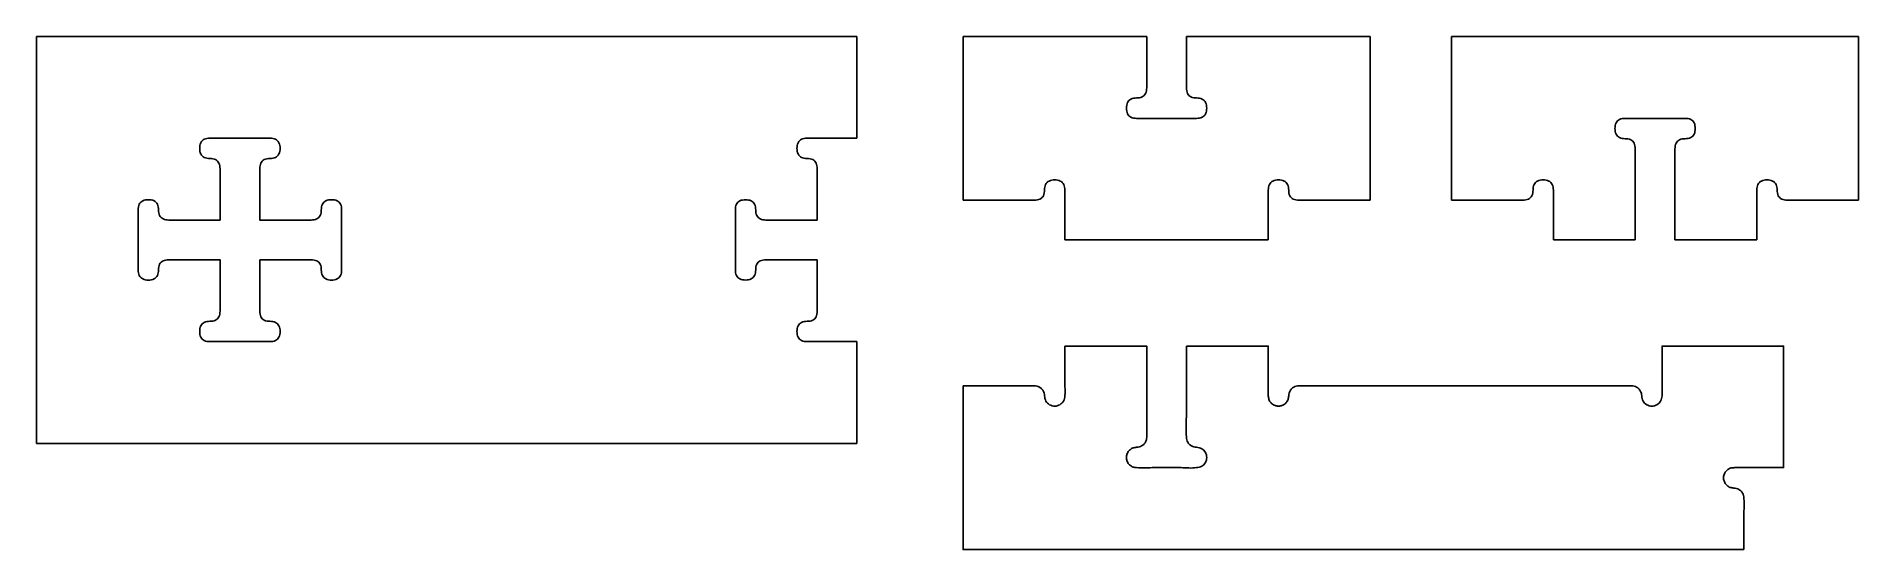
# Model space of a CAD drawing. Extents: x -303 to 525, y 442 to 675.
import ezdxf

# ---------------------------------------------------------------- set-up
doc = ezdxf.new("R2010")
doc.units = 0
doc.layers.add('Layer_1', color=7, linetype='CONTINUOUS')

msp = doc.modelspace()

# ---------------------------------------------------------------- linework, layer by layer
at = {"layer": 'Layer_1', "color": 1}
for points in [[(-303.233836, 675.145307), (69.869425, 675.145307)], [(-303.233836, 490.096833), (-303.233836, 675.145307)], [(69.869425, 675.145307), (69.869425, 628.882904)], [(118.151473, 675.145307), (201.654328, 675.145307)], [(118.151473, 600.66294), (118.151473, 675.145307)], [(201.654328, 675.145307), (201.654328, 651.78298)], [(219.696558, 675.145307), (303.199461, 675.145307)], [(219.696558, 651.78298), (219.696558, 675.145307)], [(303.199461, 675.145307), (303.199461, 600.66294)], [(340.28634, 675.145307), (340.28634, 600.66294)], [(525.334399, 675.145307), (340.28634, 675.145307)], [(525.334399, 600.66294), (525.334399, 675.145307)], [(197.02804, 637.903912), (224.322795, 637.903912)], [(419.162936, 637.903912), (446.457663, 637.903912)], [(-197.062443, 628.882904), (-224.357164, 628.882904)], [(69.869425, 628.882904), (47.201043, 628.882904)], [(423.789292, 582.620671), (423.789292, 624.025437)], [(441.831504, 624.025437), (441.831504, 582.620671)], [(-219.730995, 615.004147), (-219.730995, 591.641961), (-243.09344, 591.641961)], [(-178.326539, 591.641961), (-201.688765, 591.641961), (-201.688765, 615.004147)], [(51.82723, 615.004147), (51.82723, 591.641961)], [(164.413356, 582.620671), (164.413356, 605.289268)], [(256.937377, 605.289268), (256.937377, 582.620671)], [(386.548263, 605.289268), (386.548263, 582.620671)], [(479.072392, 582.620671), (479.072392, 605.289268)], [(150.53461, 600.66294), (118.151473, 600.66294)], [(303.199461, 600.66294), (270.815988, 600.66294)], [(340.28634, 600.66294), (372.66959, 600.66294)], [(492.950867, 600.66294), (525.334399, 600.66294)], [(-256.971882, 596.268091), (-256.971882, 568.973485)], [(-164.447742, 568.973485), (-164.447742, 596.268091)], [(14.586444, 596.268091), (14.586444, 568.973485)], [(51.82723, 591.641961), (28.464818, 591.641961)], [(256.937377, 582.620671), (164.413356, 582.620671)], [(386.548263, 582.620671), (423.789292, 582.620671)], [(441.831504, 582.620671), (479.072392, 582.620671)], [(-243.09344, 573.599706), (-219.730995, 573.599706), (-219.730995, 550.237463)], [(-201.688765, 573.599706), (-178.326539, 573.599706)], [(-201.688765, 550.237463), (-201.688765, 573.599706)], [(28.464818, 573.599706), (51.82723, 573.599706)], [(51.82723, 573.599706), (51.82723, 550.237463)], [(-224.357164, 536.358869), (-197.062443, 536.358869)], [(47.201043, 536.358869), (69.869425, 536.358869)], [(69.869425, 536.358869), (69.869425, 490.096833)], [(201.654328, 492.924045), (201.654328, 534.3285), (164.413356, 534.3285)], [(256.937377, 511.660169), (256.937377, 534.3285), (219.696558, 534.3285)], [(469.020821, 479.045683), (491.254796, 479.0454), (491.254796, 534.3285), (435.971583, 534.3285), (435.971583, 511.660169)], [(150.53461, 516.286491), (118.151473, 516.286491)], [(118.151473, 516.286418), (118.151473, 441.804406), (473.212499, 441.804406)], [(422.092826, 516.286491), (270.815988, 516.286491)], [(69.869425, 490.096833), (-303.233836, 490.096833)]]:
    msp.add_lwpolyline(points, dxfattribs=at)
for points, knots in [([(197.02804, 647.15637), (196.131754, 647.09788), (194.489707, 646.990724), (192.567474, 645.068451), (192.460323, 643.426395), (192.401836, 642.530099)], [0, 0, 0, 0, 2.621013, 4.801842, 7.42289, 7.42289, 7.42289, 7.42289]), ([(201.654328, 651.78298), (201.595845, 650.886608), (201.488703, 649.244439), (199.566463, 647.321963), (197.924349, 647.214786), (197.02804, 647.156285)], [0, 0, 0, 0, 2.621281, 4.80223, 7.423298, 7.423298, 7.423298, 7.423298]), ([(224.322795, 647.156285), (223.426495, 647.214786), (221.784394, 647.321965), (219.862178, 649.244446), (219.755039, 650.886609), (219.696558, 651.78298)], [0, 0, 0, 0, 2.621041, 4.801978, 7.423257, 7.423257, 7.423257, 7.423257]), ([(228.948762, 642.530099), (228.890281, 643.426391), (228.783144, 645.06842), (226.861028, 646.990712), (225.21904, 647.097877), (224.322795, 647.15637)], [0, 0, 0, 0, 2.621043, 4.801816, 7.4227, 7.4227, 7.4227, 7.4227]), ([(192.401836, 642.530099), (192.460324, 641.633817), (192.567478, 639.991782), (194.489718, 638.069551), (196.131755, 637.962399), (197.02804, 637.903912)], [0, 0, 0, 0, 2.621002, 4.801811, 7.422822, 7.422822, 7.422822, 7.422822]), ([(224.322795, 637.903912), (225.219038, 637.962403), (226.861017, 638.069563), (228.78314, 639.991813), (228.89028, 641.633821), (228.948762, 642.530099)], [0, 0, 0, 0, 2.620882, 4.801635, 7.422632, 7.422632, 7.422632, 7.422632]), ([(414.536749, 633.277584), (414.595235, 634.17389), (414.702382, 635.815958), (416.624603, 637.73826), (418.266651, 637.84542), (419.162936, 637.903912)], [0, 0, 0, 0, 2.621079, 4.801917, 7.422922, 7.422922, 7.422922, 7.422922]), ([(419.162936, 628.651398), (418.266654, 628.709885), (416.624621, 628.817038), (414.702389, 630.73927), (414.595237, 632.381303), (414.536749, 633.277584)], [0, 0, 0, 0, 2.621002, 4.801807, 7.422809, 7.422809, 7.422809, 7.422809]), ([(446.457663, 637.903912), (447.353922, 637.845418), (448.995936, 637.738254), (450.918086, 635.81594), (451.025226, 634.173888), (451.083708, 633.277584)], [0, 0, 0, 0, 2.620928, 4.801733, 7.422809, 7.422809, 7.422809, 7.422809]), ([(451.083708, 633.277584), (451.025224, 632.381305), (450.91808, 630.739288), (448.995918, 628.817044), (447.35392, 628.709887), (446.457663, 628.651398)], [0, 0, 0, 0, 2.620999, 4.801771, 7.422696, 7.422696, 7.422696, 7.422696]), ([(-224.357164, 628.882904), (-225.255702, 628.824415), (-226.901867, 628.717261), (-228.795715, 626.794982), (-229.085987, 624.256633), (-228.795589, 621.718287), (-226.90227, 619.796077), (-224.355235, 619.630455), (-221.819264, 619.464795), (-219.896507, 617.542507), (-219.789438, 615.900448), (-219.730995, 615.004147)], [0, 0, 0, 0, 2.621069, 4.801929, 7.422995, 10.043984, 12.22481, 14.845876, 17.466871, 19.647699, 22.268762, 22.268762, 22.268762, 22.268762]), ([(-201.688765, 615.004147), (-201.630318, 615.900451), (-201.52324, 617.542526), (-199.600406, 619.464804), (-197.064462, 619.630438), (-194.517465, 619.796094), (-192.624294, 621.718326), (-192.333939, 624.256633), (-192.624168, 626.794942), (-194.517869, 628.717246), (-196.163959, 628.824411), (-197.062443, 628.882904)], [0, 0, 0, 0, 2.621066, 4.80193, 7.423008, 10.043908, 12.224663, 14.845645, 17.466704, 19.647492, 22.268395, 22.268395, 22.268395, 22.268395]), ([(47.201043, 628.882904), (46.304739, 628.824415), (44.662664, 628.71726), (42.740382, 626.794982), (42.633227, 625.152908), (42.574738, 624.256605)], [0, 0, 0, 0, 2.621069, 4.801929, 7.422995, 7.422995, 7.422995, 7.422995]), ([(42.574738, 624.256605), (42.633229, 623.360326), (42.740389, 621.718287), (44.662682, 619.796079), (46.304741, 619.688932), (47.201043, 619.630446)], [0, 0, 0, 0, 2.620989, 4.801816, 7.422881, 7.422881, 7.422881, 7.422881]), ([(423.789292, 624.025437), (423.730796, 624.921682), (423.623627, 626.563678), (421.701292, 628.485784), (420.059242, 628.592919), (419.162936, 628.651398)], [0, 0, 0, 0, 2.620882, 4.801674, 7.422764, 7.422764, 7.422764, 7.422764]), ([(446.457663, 628.651398), (445.56139, 628.592916), (443.919389, 628.485775), (441.997153, 626.563653), (441.889995, 624.921678), (441.831504, 624.025437)], [0, 0, 0, 0, 2.620981, 4.801727, 7.422605, 7.422605, 7.422605, 7.422605]), ([(47.201043, 619.630446), (48.097327, 619.571956), (49.739372, 619.464797), (51.661595, 617.542509), (51.768744, 615.900448), (51.82723, 615.004147)], [0, 0, 0, 0, 2.621004, 4.801836, 7.422899, 7.422899, 7.422899, 7.422899]), ([(155.160898, 605.289268), (155.10241, 604.39296), (154.995256, 602.750881), (153.072985, 600.828587), (151.430912, 600.72143), (150.53461, 600.66294)], [0, 0, 0, 0, 2.621081, 4.801943, 7.423004, 7.423004, 7.423004, 7.423004]), ([(159.786899, 609.91537), (158.890651, 609.856882), (157.248673, 609.749728), (155.326527, 607.827523), (155.219382, 606.185531), (155.160898, 605.289268)], [0, 0, 0, 0, 2.620898, 4.80164, 7.422592, 7.422592, 7.422592, 7.422592]), ([(164.413356, 605.289268), (164.35486, 606.18554), (164.24769, 607.827582), (162.325316, 609.749749), (160.683226, 609.856888), (159.786899, 609.91537)], [0, 0, 0, 0, 2.620962, 4.801811, 7.422958, 7.422958, 7.422958, 7.422958]), ([(261.563479, 609.91537), (260.667214, 609.856883), (259.025211, 609.749733), (257.103015, 607.827536), (256.995864, 606.185533), (256.937377, 605.289268)], [0, 0, 0, 0, 2.620954, 4.801719, 7.422673, 7.422673, 7.422673, 7.422673]), ([(266.189751, 605.289268), (266.131259, 606.185536), (266.0241, 607.827558), (264.101818, 609.749741), (262.459774, 609.856886), (261.563479, 609.91537)], [0, 0, 0, 0, 2.620958, 4.801763, 7.422809, 7.422809, 7.422809, 7.422809]), ([(270.815988, 600.66294), (269.919695, 600.721431), (268.277634, 600.828589), (266.355388, 602.750888), (266.248238, 604.392961), (266.189751, 605.289268)], [0, 0, 0, 0, 2.621033, 4.801883, 7.422963, 7.422963, 7.422963, 7.422963]), ([(372.66959, 600.66294), (373.565879, 600.721431), (375.207935, 600.828591), (377.130169, 602.750891), (377.237319, 604.392961), (377.295805, 605.289268)], [0, 0, 0, 0, 2.62102, 4.801865, 7.422945, 7.422945, 7.422945, 7.422945]), ([(377.295805, 605.289268), (377.354293, 606.185533), (377.461445, 607.827539), (379.383656, 609.749734), (381.025665, 609.856884), (381.921935, 609.91537)], [0, 0, 0, 0, 2.620954, 4.801726, 7.422696, 7.422696, 7.422696, 7.422696]), ([(381.921935, 609.91537), (382.81824, 609.856886), (384.460298, 609.749743), (386.382607, 607.827565), (386.48977, 606.185537), (386.548263, 605.289268)], [0, 0, 0, 0, 2.621077, 4.801895, 7.422854, 7.422854, 7.422854, 7.422854]), ([(479.072392, 605.289268), (479.130875, 606.185531), (479.238019, 607.827521), (481.16016, 609.749727), (482.802135, 609.856881), (483.698381, 609.91537)], [0, 0, 0, 0, 2.620951, 4.80169, 7.422582, 7.422582, 7.422582, 7.422582]), ([(483.698381, 609.91537), (484.59467, 609.856885), (486.236708, 609.749739), (488.158975, 607.827554), (488.266133, 606.185536), (488.324624, 605.289268)], [0, 0, 0, 0, 2.621031, 4.801829, 7.422786, 7.422786, 7.422786, 7.422786]), ([(488.324624, 605.289268), (488.383111, 604.392961), (488.490262, 602.750887), (490.412511, 600.828589), (492.054573, 600.721431), (492.950867, 600.66294)], [0, 0, 0, 0, 2.62108, 4.801932, 7.422967, 7.422967, 7.422967, 7.422967]), ([(-243.09344, 591.641961), (-243.989679, 591.700408), (-245.631647, 591.807486), (-247.553769, 593.730253), (-247.719381, 596.266128), (-247.885046, 598.813131), (-249.807342, 600.706337), (-252.345672, 600.9967), (-254.883999, 600.706453), (-256.806238, 598.812693), (-256.913393, 597.16659), (-256.971882, 596.268091)], [0, 0, 0, 0, 2.620871, 4.801608, 7.422573, 10.043532, 12.224345, 14.845409, 17.466409, 19.647195, 22.26815, 22.26815, 22.26815, 22.26815]), ([(-164.447742, 596.268091), (-164.506234, 597.166593), (-164.613396, 598.812708), (-166.535694, 600.706458), (-169.074024, 600.9967), (-171.612351, 600.706333), (-173.53459, 598.813114), (-173.700232, 596.26613), (-173.865887, 593.730206), (-175.788182, 591.80747), (-177.430238, 591.700402), (-178.326539, 591.641961)], [0, 0, 0, 0, 2.620958, 4.801772, 7.422836, 10.043836, 12.224621, 14.845577, 17.466551, 19.647371, 22.268436, 22.268436, 22.268436, 22.268436]), ([(19.212546, 600.894193), (18.316281, 600.835706), (16.674278, 600.728556), (14.752081, 598.806359), (14.644931, 597.164356), (14.586444, 596.268091)], [0, 0, 0, 0, 2.620954, 4.801719, 7.422673, 7.422673, 7.422673, 7.422673]), ([(23.838834, 596.268091), (23.780342, 597.16436), (23.673182, 598.806383), (21.750892, 600.728564), (20.108844, 600.835709), (19.212546, 600.894193)], [0, 0, 0, 0, 2.620958, 4.801767, 7.422822, 7.422822, 7.422822, 7.422822]), ([(28.464818, 591.641961), (27.568573, 591.70045), (25.926596, 591.807606), (24.00446, 593.729826), (23.897317, 595.371823), (23.838834, 596.268091)], [0, 0, 0, 0, 2.62089, 4.801634, 7.422601, 7.422601, 7.422601, 7.422601]), ([(-256.971882, 568.973485), (-256.913396, 568.07495), (-256.806247, 566.428797), (-254.884025, 564.534939), (-252.345672, 564.244663), (-249.807316, 564.535055), (-247.885036, 566.428359), (-247.719385, 568.975426), (-247.553772, 571.511361), (-245.631659, 573.434172), (-243.989681, 573.541256), (-243.09344, 573.599706)], [0, 0, 0, 0, 2.621066, 4.8019, 7.422904, 10.043973, 12.224834, 14.845903, 17.466918, 19.647676, 22.268549, 22.268549, 22.268549, 22.268549]), ([(-178.326539, 573.599706), (-177.430236, 573.541261), (-175.78817, 573.434189), (-173.865883, 571.511408), (-173.700228, 568.975424), (-173.5346, 566.428376), (-171.612377, 564.535059), (-169.074024, 564.244663), (-166.535668, 564.534934), (-164.613386, 566.428782), (-164.506231, 568.074948), (-164.447742, 568.973485)], [0, 0, 0, 0, 2.621067, 4.801908, 7.422931, 10.043998, 12.224831, 14.845835, 17.466904, 19.647765, 22.268834, 22.268834, 22.268834, 22.268834]), ([(23.838834, 568.973485), (23.897316, 569.869769), (24.004456, 571.511787), (25.926584, 573.434053), (27.568571, 573.541214), (28.464818, 573.599706)], [0, 0, 0, 0, 2.621016, 4.801781, 7.422673, 7.422673, 7.422673, 7.422673]), ([(14.586444, 568.973485), (14.644928, 568.077185), (14.752071, 566.435132), (16.674252, 564.512834), (18.316277, 564.405672), (19.212546, 564.34718)], [0, 0, 0, 0, 2.621065, 4.801878, 7.422836, 7.422836, 7.422836, 7.422836]), ([(19.212546, 564.34718), (20.108847, 564.405669), (21.750918, 564.512825), (23.673191, 566.435108), (23.780345, 568.077181), (23.838834, 568.973485)], [0, 0, 0, 0, 2.62106, 4.801917, 7.422985, 7.422985, 7.422985, 7.422985]), ([(-219.730995, 550.237463), (-219.78944, 549.341191), (-219.896515, 547.699172), (-221.819285, 545.776964), (-224.355235, 545.611323), (-226.902272, 545.445694), (-228.795589, 543.52348), (-229.085987, 540.985134), (-228.795714, 538.446785), (-226.901866, 536.524512), (-225.255701, 536.417358), (-224.357164, 536.358869)], [0, 0, 0, 0, 2.620974, 4.801763, 7.422755, 10.043821, 12.22465, 14.845645, 17.466705, 19.647562, 22.26863, 22.26863, 22.26863, 22.26863]), ([(-197.062443, 536.358869), (-196.163959, 536.417362), (-194.517871, 536.524526), (-192.624168, 538.446825), (-192.333939, 540.985134), (-192.624294, 543.523441), (-194.517464, 545.445678), (-197.064462, 545.611339), (-199.600385, 545.776955), (-201.523232, 547.699153), (-201.630315, 549.341188), (-201.688765, 550.237463)], [0, 0, 0, 0, 2.620903, 4.801688, 7.422741, 10.043729, 12.224487, 14.845387, 17.466461, 19.647287, 22.268264, 22.268264, 22.268264, 22.268264]), ([(51.82723, 550.237463), (51.768741, 549.34119), (51.661587, 547.69917), (49.739351, 545.776963), (48.097324, 545.669813), (47.201043, 545.611327)], [0, 0, 0, 0, 2.620974, 4.801767, 7.422768, 7.422768, 7.422768, 7.422768]), ([(47.201043, 545.611327), (46.304741, 545.552842), (44.662681, 545.445694), (42.740389, 543.52348), (42.633229, 541.881438), (42.574738, 540.985157)], [0, 0, 0, 0, 2.621066, 4.801895, 7.42289, 7.42289, 7.42289, 7.42289]), ([(42.574738, 540.985157), (42.633227, 540.088856), (42.740383, 538.446785), (44.662666, 536.524512), (46.304739, 536.417358), (47.201043, 536.358869)], [0, 0, 0, 0, 2.62106, 4.801917, 7.422985, 7.422985, 7.422985, 7.422985]), ([(164.413356, 534.3285), (164.421286, 532.370055), (164.443942, 526.774497), (164.212363, 519.202433), (164.699619, 512.833864), (164.014243, 509.241433), (162.19567, 507.479203), (159.785913, 506.825414), (157.383371, 507.478917), (155.543578, 509.242554), (155.289728, 510.846272), (155.160898, 511.660169)], [0, 0, 0, 0, 5.876975, 16.791357, 22.668332, 25.083385, 27.427001, 29.842054, 32.257107, 34.600723, 37.015776, 37.015776, 37.015776, 37.015776]), ([(219.696558, 534.3285), (219.687864, 530.75067), (219.663026, 520.528298), (219.916909, 506.717103), (219.431454, 496.10867), (219.790207, 491.712775), (220.273858, 490.584779), (221.012835, 489.61399), (221.983484, 488.875499), (223.111584, 488.390096), (223.917941, 488.328678), (224.322795, 488.297841)], [0, 0, 0, 0, 10.734488, 30.669967, 41.404455, 42.615485, 43.816492, 45.027522, 46.238551, 47.439559, 48.650589, 48.650589, 48.650589, 48.650589]), ([(155.160898, 511.660169), (155.130067, 512.065035), (155.068661, 512.871417), (154.583258, 513.999515), (153.844748, 514.970316), (152.873952, 515.708833), (151.745857, 516.194245), (150.939476, 516.255657), (150.53461, 516.286491)], [0, 0, 0, 0, 1.211058, 2.412093, 3.623151, 4.834208, 6.035243, 7.246301, 7.246301, 7.246301, 7.246301]), ([(270.815988, 516.286491), (270.411125, 516.255653), (269.60475, 516.194233), (268.476668, 515.708815), (267.505884, 514.970297), (266.767383, 513.9995), (266.281987, 512.871408), (266.220581, 512.065032), (266.189751, 511.660169)], [0, 0, 0, 0, 1.211049, 2.412076, 3.623125, 4.834175, 6.035201, 7.246251, 7.246251, 7.246251, 7.246251]), ([(426.719069, 511.660169), (426.688238, 512.065032), (426.626832, 512.871409), (426.141435, 513.999501), (425.402934, 514.970299), (424.432148, 515.708817), (423.304064, 516.194234), (422.497689, 516.255654), (422.092826, 516.286491)], [0, 0, 0, 0, 1.21105, 2.412078, 3.623128, 4.834178, 6.035206, 7.246256, 7.246256, 7.246256, 7.246256]), ([(266.189751, 511.660169), (266.135792, 511.118174), (266.028648, 510.041967), (265.178142, 508.618443), (263.930449, 507.559745), (262.383883, 506.998107), (260.743245, 506.998107), (259.196679, 507.559745), (257.948986, 508.618443), (257.09848, 510.041967), (256.991336, 511.118174), (256.937377, 511.660169)], [0, 0, 0, 0, 1.617248, 3.211274, 4.828522, 6.44577, 8.039795, 9.657043, 11.274291, 12.868317, 14.485565, 14.485565, 14.485565, 14.485565]), ([(435.971583, 511.660169), (435.843142, 510.845846), (435.590063, 509.241305), (433.75039, 507.476242), (431.345326, 506.822302), (428.940261, 507.476242), (427.100589, 509.241305), (426.847509, 510.845846), (426.719069, 511.660169)], [0, 0, 0, 0, 2.416054, 4.760592, 7.176646, 9.5927, 11.937238, 14.353292, 14.353292, 14.353292, 14.353292]), ([(197.02804, 488.297841), (197.432899, 488.328674), (198.239267, 488.390085), (199.367346, 488.875481), (200.338134, 489.613975), (201.076646, 490.584749), (201.562063, 491.712819), (201.623488, 492.519186), (201.654328, 492.924045)], [0, 0, 0, 0, 1.211038, 2.412054, 3.623092, 4.83413, 6.035146, 7.246184, 7.246184, 7.246184, 7.246184]), ([(224.322795, 488.297841), (225.13718, 488.16949), (226.74184, 487.916588), (228.507083, 486.076554), (229.161197, 483.672658), (228.506826, 481.2626), (226.742844, 479.440688), (222.744967, 478.69975), (215.243986, 479.268541), (206.113894, 479.175095), (198.860026, 478.821914), (195.41083, 479.212264), (193.989194, 480.057717), (192.931711, 481.306533), (192.370837, 482.851777), (192.370831, 484.491405), (192.931729, 486.037016), (193.989127, 487.284366), (195.411077, 488.135264), (196.486463, 488.243389), (197.02804, 488.297841)], [0, 0, 0, 0, 2.41619, 4.760852, 7.177043, 9.593233, 11.937895, 14.354086, 21.430504, 34.572423, 41.648841, 43.265022, 44.858024, 46.474204, 48.090384, 49.683386, 51.299567, 52.915747, 54.508749, 56.124929, 56.124929, 56.124929, 56.124929]), ([(473.212499, 441.804406), (473.220622, 443.823041), (473.243831, 449.590572), (473.006601, 457.387919), (473.503976, 463.941981), (472.818683, 467.578115), (470.998525, 469.40372), (468.837759, 469.790746), (466.919621, 469.963088), (465.466505, 470.873424), (464.41038, 472.187306), (463.890754, 473.803271), (463.970114, 475.493098), (464.638818, 477.052802), (465.813649, 478.263763), (467.344819, 479.027139), (468.459324, 479.03947), (469.020821, 479.045683)], [0, 0, 0, 0, 6.056922, 17.30549, 23.362412, 25.781227, 28.128303, 30.547118, 32.21343, 33.854545, 35.520858, 37.18717, 38.828285, 40.494597, 42.160909, 43.802024, 45.468336, 45.468336, 45.468336, 45.468336])]:
    msp.add_open_spline(points, degree=3, knots=knots, dxfattribs=at)

doc.saveas('drawing.dxf')
